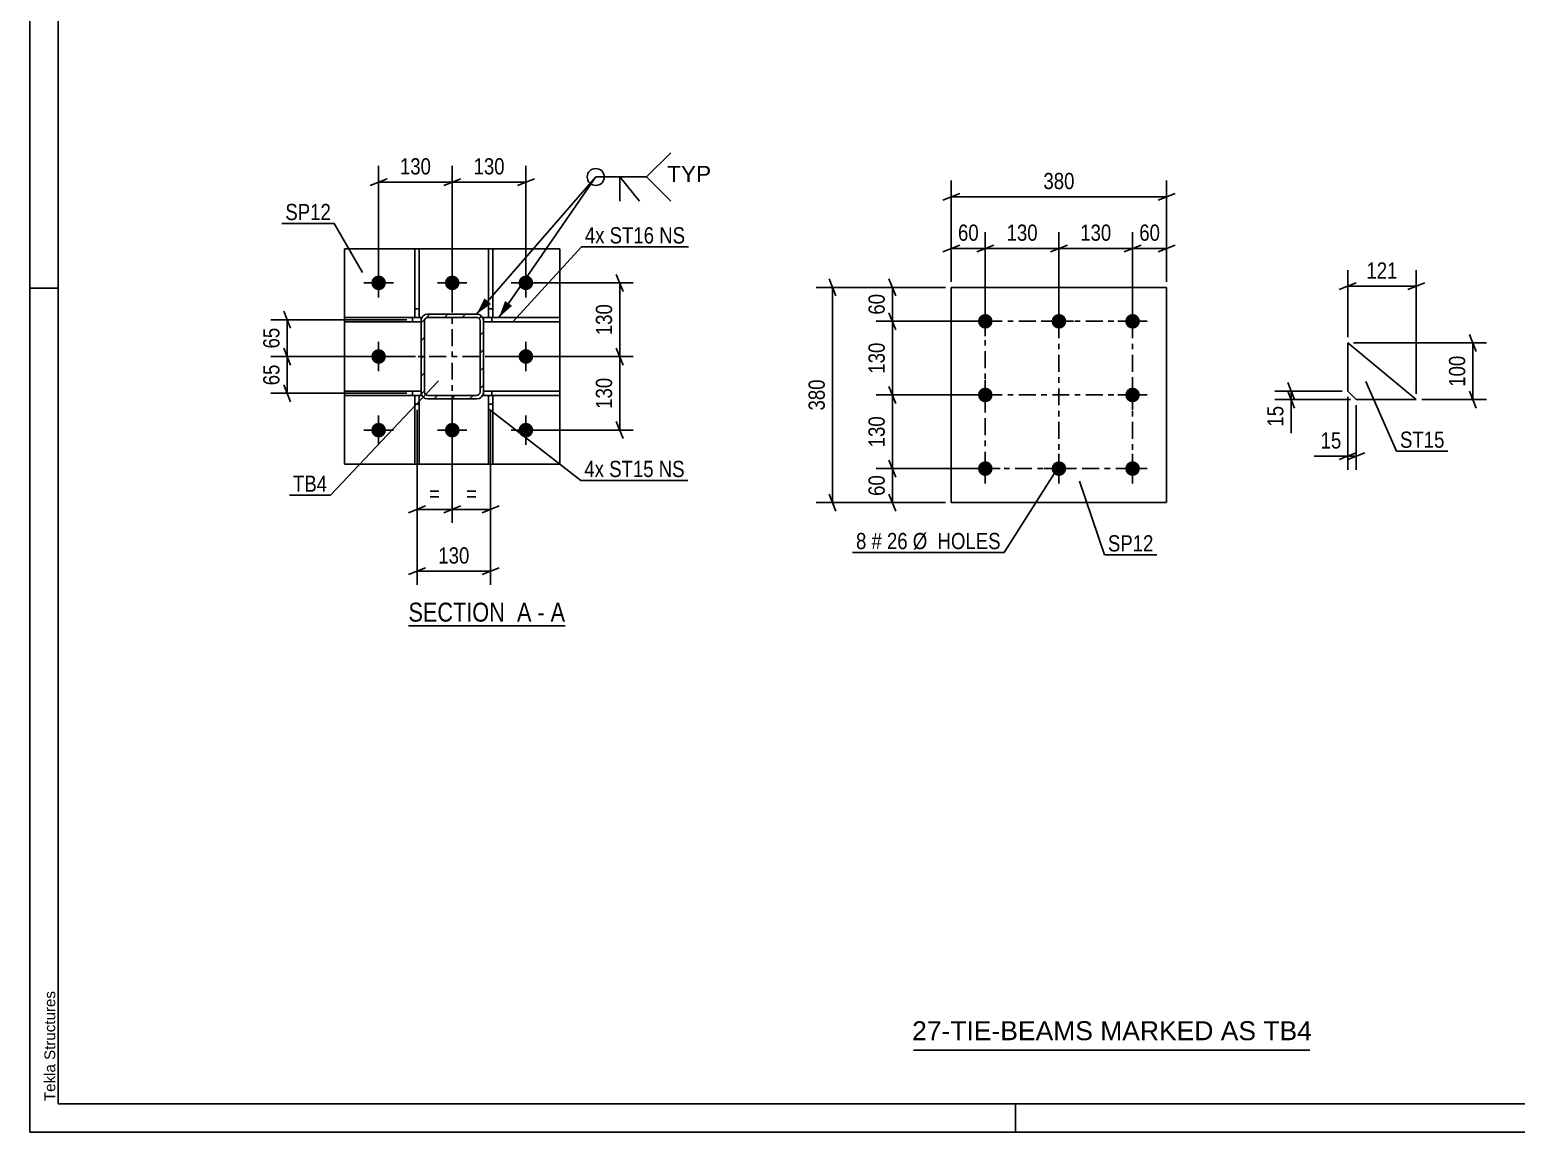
# Model space of a CAD drawing. Header units: millimetres. Extents: x 0 to 594, y 0 to 420.
# Drawn here: x 0 to 262.4, y 0 to 194.6 of the extents above; entities that cross this region are included whole.
import ezdxf

# ---------------------------------------------------------------- set-up
doc = ezdxf.new("R2010")
doc.units = ezdxf.units.MM
doc.linetypes.add('DXK_LINE_DOT2', pattern=[3.9198, 1.9599, -1.9599])
doc.linetypes.add('DXK_LINE_DOT3', pattern=[5.9187, 2.979, -0.9799, 0.9799, -0.9799])
doc.styles.add('Arial', font='ARIAL.TTF', dxfattribs={"height": 0.2})
doc.styles.add('Arial Narrow', font='ARIALN.TTF', dxfattribs={"height": 0.2})

# ---------------------------------------------------------------- blocks, each defined once
blk = doc.blocks.new('Unknown-490074904-1163')
at = {"color": 5, "linetype": 'Continuous'}
for p, q in [((0, 420), (0, 0)), ((5, 415), (5, 5)), ((5, 149), (0, 149)), ((5, 5), (589, 5)), ((174, 0), (174, 5)), ((0, 0), (594, 0))]:
    blk.add_line(p, q, dxfattribs=at)
at = {"color": 174, "linetype": 'Continuous', "style": 'Arial'}
blk.add_text('Tekla Structures', height=1.9102, rotation=90, dxfattribs=at).set_placement((4.5, 5.5))
blk = doc.blocks.new('Unknown-490074904-3459')
at = {"color": 7, "linetype": 'Continuous'}
blk.add_line((156, 14.5), (226, 14.5), dxfattribs=at)
at = {"color": 7, "style": 'Arial'}
blk.add_text('27-TIE-BEAMS MARKED AS TB4', height=3.3428, dxfattribs=at).set_placement((155.77, 16.25))
blk = doc.blocks.new('Unknown-490074904-13 - 1405')
at = {"color": 6, "linetype": 'Continuous'}
blk.add_line((66.86, 89.4), (94.51, 89.4), dxfattribs=at)
at = {"color": 0, "linetype": 'Continuous'}
blk.add_wipeout([(84.97, 90.15), (84.97, 93.65), (66.86, 93.65), (66.86, 90.15)], dxfattribs=at)
at = {"color": 7, "linetype": 'Continuous', "style": 'Arial Narrow'}
blk.add_text('SECTION ', height=3.34, dxfattribs=at).set_placement((66.86, 90.15))
at = {"color": 0, "linetype": 'Continuous'}
blk.add_wipeout([(88.58, 90.15), (88.58, 93.65), (86.02, 93.65), (86.02, 90.15)], dxfattribs=at)
blk.add_wipeout([(90.9, 90.15), (90.9, 93.65), (89.63, 93.65), (89.63, 90.15)], dxfattribs=at)
at = {"color": 7, "linetype": 'Continuous', "style": 'Arial Narrow'}
blk.add_text('A', height=3.34, dxfattribs=at).set_placement((86.02, 90.15))
at = {"color": 0, "linetype": 'Continuous'}
blk.add_wipeout([(94.51, 90.15), (94.51, 93.65), (91.95, 93.65), (91.95, 90.15)], dxfattribs=at)
at = {"color": 7, "linetype": 'Continuous', "style": 'Arial Narrow'}
for s, p in [('A', (91.95, 90.15)), ('-', (89.63, 90.15))]:
    blk.add_text(s, height=3.34, dxfattribs=at).set_placement(p)
blk = doc.blocks.new('Part-490074904-1482 - 1405')
at = {"color": 2, "linetype": 'Continuous'}
for p, q in [((80.09, 130.85), (93.59, 130.85)), ((80.09, 130.05), (80.09, 130.65)), ((80.97, 130.05), (80.09, 130.05)), ((93.59, 130.05), (81.77, 130.05)), ((93.59, 130.05), (93.59, 130.85))]:
    blk.add_line(p, q, dxfattribs=at)
at = {"color": 7, "linetype": 'DXK_LINE_DOT2'}
for p, q in [((80.09, 130.65), (80.09, 130.85)), ((81.77, 130.05), (80.97, 130.05)), ((81.59, 130.05), (81.59, 130.85))]:
    blk.add_line(p, q, dxfattribs=at)
blk = doc.blocks.new('Part-490074904-1492 - 1405')
at = {"color": 2, "linetype": 'Continuous'}
for p, q in [((80.09, 143.25), (80.09, 143.85)), ((80.09, 143.85), (93.59, 143.85)), ((80.09, 143.05), (93.59, 143.05)), ((93.59, 143.05), (93.59, 143.85))]:
    blk.add_line(p, q, dxfattribs=at)
at = {"color": 7, "linetype": 'DXK_LINE_DOT2'}
for p, q in [((80.09, 143.25), (80.09, 143.05)), ((81.59, 143.05), (81.59, 143.85))]:
    blk.add_line(p, q, dxfattribs=at)
blk = doc.blocks.new('Part-490074904-1497 - 1405')
at = {"color": 2, "linetype": 'Continuous'}
for p, q in [((69.09, 143.85), (55.59, 143.85)), ((55.59, 143.85), (55.59, 143.05)), ((55.59, 143.05), (69.09, 143.05)), ((69.09, 143.85), (69.09, 143.25))]:
    blk.add_line(p, q, dxfattribs=at)
at = {"color": 7, "linetype": 'DXK_LINE_DOT2'}
for p, q in [((67.59, 143.05), (67.59, 143.85)), ((69.09, 143.05), (69.09, 143.25))]:
    blk.add_line(p, q, dxfattribs=at)
blk = doc.blocks.new('Part-490074904-1433 - 1405')
at = {"color": 2, "linetype": 'Continuous'}
for p, q in [((93.59, 155.95), (55.59, 155.95)), ((55.59, 155.95), (55.59, 117.95)), ((93.59, 155.95), (93.59, 117.95)), ((93.59, 117.95), (55.59, 117.95))]:
    blk.add_line(p, q, dxfattribs=at)
blk = doc.blocks.new('Part-490074904-1448 - 1405')
at = {"linetype": 'Continuous'}
h = blk.add_hatch(dxfattribs=at)
h.set_pattern_fill('', scale=0.7, style=0, pattern_type=0)
h.set_pattern_definition([(45, (79.7374, 144.1), (-1.57154, 1.57154), [])])
h.paths.add_polyline_path([(80, 143.71), (79.74, 144.1), (79.35, 144.36), (78.89, 144.45), (70.29, 144.45), (69.83, 144.36), (69.44, 144.1), (69.18, 143.71), (69.09, 143.25), (69.09, 130.65), (69.18, 130.19), (69.44, 129.8), (69.83, 129.54), (70.29, 129.45), (78.89, 129.45), (79.35, 129.54), (79.74, 129.8), (80, 130.19), (80.09, 130.65), (80.09, 143.25)])
h.paths.add_polyline_path([(79.49, 130.65), (79.44, 130.42), (79.31, 130.23), (79.12, 130.1), (78.89, 130.05), (70.29, 130.05), (70.06, 130.1), (69.86, 130.23), (69.73, 130.42), (69.69, 130.65), (69.69, 143.25), (69.73, 143.48), (69.86, 143.68), (70.06, 143.81), (70.29, 143.85), (78.89, 143.85), (79.12, 143.81), (79.31, 143.68), (79.44, 143.48), (79.49, 143.25)])
at = {"color": 7, "linetype": 'DXK_LINE_DOT2'}
for p, q in [((69.83, 144.36), (70.29, 144.45)), ((70.29, 144.45), (78.89, 144.45)), ((78.89, 144.45), (79.35, 144.36)), ((69.09, 143.25), (69.18, 143.71)), ((69.09, 130.65), (69.09, 143.25)), ((69.73, 143.48), (69.69, 143.25)), ((69.69, 130.65), (69.69, 143.25)), ((69.86, 143.68), (69.73, 143.48)), ((70.06, 143.81), (69.86, 143.68)), ((70.29, 143.85), (70.06, 143.81)), ((70.29, 143.85), (78.89, 143.85)), ((79.12, 143.81), (78.89, 143.85)), ((79.31, 143.68), (79.12, 143.81)), ((79.44, 143.48), (79.31, 143.68)), ((79.49, 143.25), (79.44, 143.48)), ((79.49, 130.65), (79.49, 143.25)), ((80, 143.71), (80.09, 143.25)), ((80.09, 130.65), (80.09, 143.25)), ((69.18, 130.19), (69.09, 130.65)), ((69.69, 130.65), (69.73, 130.42)), ((69.73, 130.42), (69.86, 130.23)), ((70.29, 129.45), (69.83, 129.54)), ((69.86, 130.23), (70.06, 130.1)), ((70.06, 130.1), (70.29, 130.05)), ((70.29, 130.05), (78.89, 130.05)), ((70.29, 129.45), (78.89, 129.45)), ((78.89, 130.05), (79.12, 130.1)), ((79.35, 129.54), (78.89, 129.45)), ((79.12, 130.1), (79.31, 130.23)), ((79.31, 130.23), (79.44, 130.42)), ((79.44, 130.42), (79.49, 130.65)), ((80.09, 130.65), (80, 130.19))]:
    blk.add_line(p, q, dxfattribs=at)
at = {"color": 2, "linetype": 'Continuous'}
for p, q in [((70.29, 144.45), (69.83, 144.36)), ((70.29, 144.45), (78.89, 144.45)), ((79.35, 144.36), (78.89, 144.45)), ((69.18, 143.71), (69.09, 143.25)), ((69.09, 130.65), (69.09, 143.25)), ((69.69, 143.25), (69.73, 143.48)), ((69.69, 130.65), (69.69, 143.25)), ((69.73, 143.48), (69.86, 143.68)), ((69.86, 143.68), (70.06, 143.81)), ((70.06, 143.81), (70.29, 143.85)), ((70.29, 143.85), (78.89, 143.85)), ((78.89, 143.85), (79.12, 143.81)), ((79.12, 143.81), (79.31, 143.68)), ((79.31, 143.68), (79.44, 143.48)), ((79.44, 143.48), (79.49, 143.25)), ((79.49, 130.65), (79.49, 143.25)), ((80.09, 143.25), (80, 143.71)), ((80.09, 130.65), (80.09, 143.25)), ((69.09, 130.65), (69.18, 130.19)), ((69.73, 130.42), (69.69, 130.65)), ((69.86, 130.23), (69.73, 130.42)), ((69.83, 129.54), (70.29, 129.45)), ((70.06, 130.1), (69.86, 130.23)), ((70.29, 130.05), (70.06, 130.1)), ((70.29, 130.05), (78.89, 130.05)), ((70.29, 129.45), (78.89, 129.45)), ((79.12, 130.1), (78.89, 130.05)), ((78.89, 129.45), (79.35, 129.54)), ((79.31, 130.23), (79.12, 130.1)), ((79.44, 130.42), (79.31, 130.23)), ((79.49, 130.65), (79.44, 130.42)), ((80, 130.19), (80.09, 130.65))]:
    blk.add_line(p, q, dxfattribs=at)
at = {"color": 7, "linetype": 'DXK_LINE_DOT3'}
for p, q in [((74.59, 126.95), (74.59, 146.95)), ((64.59, 136.95), (84.59, 136.95))]:
    blk.add_line(p, q, dxfattribs=at)
at = {"color": 7, "linetype": 'DXK_LINE_DOT2'}
for centre, start, end in [((70.29, 143.25), 112.5, 157.5), ((78.89, 143.25), 22.5, 67.5), ((70.29, 130.65), 202.5, 247.5), ((78.89, 130.65), 292.5, 337.5)]:
    blk.add_arc(centre, 1.2, start, end, dxfattribs=at)
at = {"color": 2, "linetype": 'Continuous'}
for centre, start, end in [((70.29, 143.25), 112.5, 157.5), ((78.89, 143.25), 22.5, 67.5), ((70.29, 130.65), 202.5, 247.5), ((78.89, 130.65), 292.5, 337.5)]:
    blk.add_arc(centre, 1.2, start, end, dxfattribs=at)
blk = doc.blocks.new('Part-490074904-1467 - 1405')
at = {"color": 2, "linetype": 'Continuous'}
for p, q in [((80.97, 143.86), (80.97, 155.95)), ((80.97, 155.95), (81.77, 155.95)), ((81.77, 155.95), (81.77, 143.86)), ((81.77, 143.86), (80.97, 143.86))]:
    blk.add_line(p, q, dxfattribs=at)
at = {"color": 7, "linetype": 'DXK_LINE_DOT2'}
blk.add_line((80.97, 145.36), (81.77, 145.36), dxfattribs=at)
blk = doc.blocks.new('Part-490074904-1487 - 1405')
at = {"color": 2, "linetype": 'Continuous'}
for p, q in [((69.09, 130.85), (55.59, 130.85)), ((55.59, 130.85), (55.59, 130.05)), ((55.59, 130.05), (67.97, 130.05)), ((68.77, 130.05), (69.09, 130.05)), ((69.09, 130.05), (69.09, 130.65))]:
    blk.add_line(p, q, dxfattribs=at)
at = {"color": 7, "linetype": 'DXK_LINE_DOT2'}
for p, q in [((67.59, 130.05), (67.59, 130.85)), ((67.97, 130.05), (68.77, 130.05)), ((69.09, 130.65), (69.09, 130.85))]:
    blk.add_line(p, q, dxfattribs=at)
blk = doc.blocks.new('Part-490074904-1503 - 1405')
at = {"color": 2, "linetype": 'Continuous'}
for p, q in [((67.97, 143.86), (67.97, 155.95)), ((67.97, 155.95), (68.77, 155.95)), ((68.77, 155.95), (68.77, 143.86)), ((67.97, 143.86), (68.77, 143.86))]:
    blk.add_line(p, q, dxfattribs=at)
at = {"color": 7, "linetype": 'DXK_LINE_DOT2'}
blk.add_line((67.97, 145.36), (68.77, 145.36), dxfattribs=at)
blk = doc.blocks.new('Bolt-490074904-1504 - 1405')
at = {"linetype": 'Continuous'}
for points in [[(60.29, 149.95, -1), (62.89, 149.95, -1)], [(73.29, 149.95, -1), (75.89, 149.95, -1)], [(86.29, 149.95, -1), (88.89, 149.95, -1)], [(60.29, 136.95, -1), (62.89, 136.95, -1)], [(86.29, 136.95, -1), (88.89, 136.95, -1)], [(60.29, 123.95, -1), (62.89, 123.95, -1)], [(73.29, 123.95, -1), (75.89, 123.95, -1)], [(86.29, 123.95, -1), (88.89, 123.95, -1)]]:
    blk.add_hatch(color=1, dxfattribs=at).paths.add_polyline_path(points)
at = {"color": 1, "linetype": 'Continuous'}
for p, q in [((61.59, 147.35), (61.59, 152.55)), ((74.59, 147.35), (74.59, 152.55)), ((87.59, 147.35), (87.59, 152.55)), ((58.99, 149.95), (64.19, 149.95)), ((71.99, 149.95), (77.19, 149.95)), ((84.99, 149.95), (90.19, 149.95)), ((61.59, 134.35), (61.59, 139.55)), ((87.59, 134.35), (87.59, 139.55)), ((58.99, 136.95), (64.19, 136.95)), ((84.99, 136.95), (90.19, 136.95)), ((61.59, 121.35), (61.59, 126.55)), ((74.59, 121.35), (74.59, 126.55)), ((87.59, 121.35), (87.59, 126.55)), ((58.99, 123.95), (64.19, 123.95)), ((71.99, 123.95), (77.19, 123.95)), ((84.99, 123.95), (90.19, 123.95))]:
    blk.add_line(p, q, dxfattribs=at)
blk = doc.blocks.new('Part-490074904-1511 - 1405')
at = {"color": 2, "linetype": 'Continuous'}
for p, q in [((67.97, 117.95), (67.97, 130.06)), ((67.97, 130.06), (68.77, 130.06)), ((68.77, 130.06), (68.77, 117.95)), ((68.77, 117.95), (67.97, 117.95))]:
    blk.add_line(p, q, dxfattribs=at)
at = {"color": 7, "linetype": 'DXK_LINE_DOT2'}
blk.add_line((67.97, 128.56), (68.77, 128.56), dxfattribs=at)
blk = doc.blocks.new('Part-490074904-1519 - 1405')
at = {"color": 2, "linetype": 'Continuous'}
for p, q in [((80.97, 117.95), (80.97, 130.06)), ((80.97, 130.06), (81.77, 130.06)), ((81.77, 130.06), (81.77, 117.95)), ((81.77, 117.95), (80.97, 117.95))]:
    blk.add_line(p, q, dxfattribs=at)
at = {"color": 7, "linetype": 'DXK_LINE_DOT2'}
blk.add_line((80.97, 128.56), (81.77, 128.56), dxfattribs=at)
blk = doc.blocks.new('Part-490074904-2124 - 2122')
at = {"color": 2, "linetype": 'Continuous'}
for p, q in [((200.69, 149.16), (162.69, 149.16)), ((162.69, 111.16), (162.69, 149.16)), ((200.69, 111.16), (200.69, 149.16)), ((200.69, 111.16), (162.69, 111.16))]:
    blk.add_line(p, q, dxfattribs=at)
blk = doc.blocks.new('Bolt-490074904-2125 - 2122')
at = {"linetype": 'Continuous'}
for points in [[(168.69, 144.46, -1), (168.69, 141.86, -1)], [(181.69, 144.46, -1), (181.69, 141.86, -1)], [(194.69, 144.46, -1), (194.69, 141.86, -1)], [(168.69, 131.46, -1), (168.69, 128.86, -1)], [(194.69, 131.46, -1), (194.69, 128.86, -1)], [(168.69, 118.46, -1), (168.69, 115.86, -1)], [(181.69, 118.46, -1), (181.69, 115.86, -1)], [(194.69, 118.46, -1), (194.69, 115.86, -1)]]:
    blk.add_hatch(color=1, dxfattribs=at).paths.add_polyline_path(points)
at = {"color": 1, "linetype": 'Continuous'}
for p, q in [((168.69, 145.76), (168.69, 140.56)), ((181.69, 145.76), (181.69, 140.56)), ((194.69, 145.76), (194.69, 140.56)), ((166.09, 143.16), (171.29, 143.16)), ((179.09, 143.16), (184.29, 143.16)), ((192.09, 143.16), (197.29, 143.16)), ((168.69, 132.76), (168.69, 127.56)), ((194.69, 132.76), (194.69, 127.56)), ((166.09, 130.16), (171.29, 130.16)), ((192.09, 130.16), (197.29, 130.16)), ((168.69, 119.76), (168.69, 114.56)), ((181.69, 119.76), (181.69, 114.56)), ((194.69, 119.76), (194.69, 114.56)), ((166.09, 117.16), (171.29, 117.16)), ((179.09, 117.16), (184.29, 117.16)), ((192.09, 117.16), (197.29, 117.16))]:
    blk.add_line(p, q, dxfattribs=at)
blk = doc.blocks.new('Part-490074904-1682 - 1676')
at = {"color": 2, "linetype": 'Continuous'}
for p, q in [((232.67, 139.35), (232.67, 130.85)), ((232.67, 139.35), (244.76, 129.35)), ((232.67, 130.85), (234.17, 129.35)), ((244.76, 129.35), (234.17, 129.35))]:
    blk.add_line(p, q, dxfattribs=at)
blk = doc.blocks.new('Rectangle-490074904-2213 - 2122')
at = {"color": 1, "linetype": 'DXK_LINE_DOT3'}
blk.add_lwpolyline([(168.69, 143.16), (194.69, 143.16), (194.69, 117.16), (168.69, 117.16), (168.69, 143.16)], close=True, dxfattribs=at)
blk = doc.blocks.new('Line-490074904-2206 - 2122')
at = {"color": 1, "linetype": 'DXK_LINE_DOT3'}
blk.add_line((168.69, 130.16), (194.69, 130.16), dxfattribs=at)
blk = doc.blocks.new('Line-490074904-2198 - 2122')
at = {"color": 1, "linetype": 'DXK_LINE_DOT3'}
blk.add_line((181.69, 143.16), (181.69, 117.16), dxfattribs=at)
blk = doc.blocks.new('StraightDimension-490074904-1562 - 1405')
at = {"color": 7, "linetype": 'Continuous'}
for p, q in [((81.09, 136.95), (106.55, 136.95)), ((104.75, 135.45), (103.55, 138.45)), ((104.15, 123.95), (104.15, 136.95)), ((88.59, 123.95), (106.55, 123.95)), ((103.55, 125.45), (104.75, 122.45))]:
    blk.add_line(p, q, dxfattribs=at)
at = {"color": 0}
blk.add_wipeout([(103.4, 133.79), (99.2, 133.79), (99.2, 127.11), (103.4, 127.11)], dxfattribs=at)
at = {"color": 3, "style": 'Arial Narrow'}
blk.add_text('130', height=2.863, rotation=90.0002, dxfattribs=at).set_placement((102.8, 127.71))
blk = doc.blocks.new('StraightDimension-490074904-1522 - 1405')
at = {"color": 7, "linetype": 'Continuous'}
for p, q in [((74.59, 145.45), (74.59, 170.59)), ((87.59, 150.95), (87.59, 170.59)), ((76.09, 168.34), (73.09, 167.14)), ((86.09, 167.14), (89.09, 168.34)), ((74.59, 167.74), (87.59, 167.74))]:
    blk.add_line(p, q, dxfattribs=at)
at = {"color": 0}
blk.add_wipeout([(84.43, 168.49), (84.43, 172.69), (77.75, 172.69), (77.75, 168.49)], dxfattribs=at)
at = {"color": 3, "style": 'Arial Narrow'}
blk.add_text('130', height=2.863, dxfattribs=at).set_placement((78.35, 169.09))
blk = doc.blocks.new('StraightDimension-490074904-1537 - 1405')
at = {"color": 7, "linetype": 'Continuous'}
for p, q in [((61.59, 150.95), (61.59, 170.59)), ((74.59, 145.45), (74.59, 170.59)), ((63.09, 168.34), (60.09, 167.14)), ((73.09, 167.14), (76.09, 168.34)), ((61.59, 167.74), (74.59, 167.74))]:
    blk.add_line(p, q, dxfattribs=at)
at = {"color": 0}
blk.add_wipeout([(71.43, 168.49), (71.43, 172.69), (64.75, 172.69), (64.75, 168.49)], dxfattribs=at)
at = {"color": 3, "style": 'Arial Narrow'}
blk.add_text('130', height=2.863, dxfattribs=at).set_placement((65.35, 169.09))
blk = doc.blocks.new('StraightDimension-490074904-1547 - 1405')
at = {"color": 7, "linetype": 'Continuous'}
for p, q in [((88.59, 149.95), (106.55, 149.95)), ((104.75, 148.45), (103.55, 151.45)), ((104.15, 136.95), (104.15, 149.95)), ((81.09, 136.95), (106.55, 136.95)), ((103.55, 138.45), (104.75, 135.45))]:
    blk.add_line(p, q, dxfattribs=at)
at = {"color": 0}
blk.add_wipeout([(103.4, 146.79), (99.2, 146.79), (99.2, 140.11), (103.4, 140.11)], dxfattribs=at)
at = {"color": 3, "style": 'Arial Narrow'}
blk.add_text('130', height=2.863, rotation=90.0002, dxfattribs=at).set_placement((102.8, 140.71))
blk = doc.blocks.new('StraightDimension-490074904-1588 - 1405')
at = {"color": 7, "linetype": 'Continuous'}
for p, q in [((74.59, 128.45), (74.59, 107.56)), ((81.37, 116.95), (81.37, 107.56)), ((73.09, 109.36), (76.09, 110.56)), ((82.87, 110.56), (79.87, 109.36)), ((74.59, 109.96), (81.37, 109.96))]:
    blk.add_line(p, q, dxfattribs=at)
at = {"color": 0}
blk.add_wipeout([(79.54, 110.71), (79.54, 114.91), (76.42, 114.91), (76.42, 110.71)], dxfattribs=at)
at = {"color": 3, "style": 'Arial Narrow'}
blk.add_text('=', height=2.86, dxfattribs=at).set_placement((77.02, 111.31))
blk = doc.blocks.new('StraightDimension-490074904-1595 - 1405')
at = {"color": 7, "linetype": 'Continuous'}
for p, q in [((74.59, 128.45), (74.59, 107.56)), ((68.37, 116.95), (68.37, 107.56)), ((66.87, 109.36), (69.87, 110.56)), ((76.09, 110.56), (73.09, 109.36)), ((68.37, 109.96), (74.59, 109.96))]:
    blk.add_line(p, q, dxfattribs=at)
at = {"color": 0}
blk.add_wipeout([(73.04, 110.71), (73.04, 114.91), (69.92, 114.91), (69.92, 110.71)], dxfattribs=at)
at = {"color": 3, "style": 'Arial Narrow'}
blk.add_text('=', height=2.86, dxfattribs=at).set_placement((70.52, 111.31))
blk = doc.blocks.new('StraightDimension-490074904-3366 - 1405')
at = {"color": 7, "linetype": 'Continuous'}
for p, q in [((68.37, 127.56), (68.37, 96.65)), ((81.37, 127.56), (81.37, 96.65)), ((69.87, 99.65), (66.87, 98.45)), ((68.37, 99.05), (81.37, 99.05)), ((79.87, 98.45), (82.87, 99.65))]:
    blk.add_line(p, q, dxfattribs=at)
at = {"color": 0}
blk.add_wipeout([(78.22, 99.8), (78.22, 104), (71.53, 104), (71.53, 99.8)], dxfattribs=at)
at = {"color": 3, "style": 'Arial Narrow'}
blk.add_text('130', height=2.863, dxfattribs=at).set_placement((72.13, 100.4))
blk = doc.blocks.new('StraightDimension-490074904-3396 - 1405')
at = {"color": 7, "linetype": 'Continuous'}
for p, q in [((44.83, 144.95), (46.03, 141.95)), ((66.59, 143.45), (42.58, 143.45)), ((45.43, 136.95), (45.43, 143.45)), ((68.09, 136.95), (42.58, 136.95)), ((46.03, 135.45), (44.83, 138.45))]:
    blk.add_line(p, q, dxfattribs=at)
at = {"color": 0}
blk.add_wipeout([(44.68, 142.63), (40.48, 142.63), (40.48, 137.77), (44.68, 137.77)], dxfattribs=at)
at = {"color": 3, "style": 'Arial Narrow'}
blk.add_text('65', height=2.863, rotation=90.0002, dxfattribs=at).set_placement((44.08, 138.37))
blk = doc.blocks.new('StraightDimension-490074904-3397 - 1405')
at = {"color": 7, "linetype": 'Continuous'}
for p, q in [((68.09, 136.95), (42.58, 136.95)), ((44.83, 138.45), (46.03, 135.45)), ((45.43, 130.45), (45.43, 136.95)), ((46.03, 128.95), (44.83, 131.95)), ((66.59, 130.45), (42.58, 130.45))]:
    blk.add_line(p, q, dxfattribs=at)
at = {"color": 0}
blk.add_wipeout([(44.68, 136.13), (40.48, 136.13), (40.48, 131.27), (44.68, 131.27)], dxfattribs=at)
at = {"color": 3, "style": 'Arial Narrow'}
blk.add_text('65', height=2.863, rotation=90.0002, dxfattribs=at).set_placement((44.08, 131.87))
blk = doc.blocks.new('StraightDimension-490074904-2188 - 2122')
at = {"color": 7, "linetype": 'Continuous'}
for p, q in [((142.3, 147.66), (141.1, 150.66)), ((161.69, 149.16), (138.85, 149.16)), ((141.7, 111.16), (141.7, 149.16)), ((161.69, 111.16), (138.85, 111.16)), ((141.1, 112.66), (142.3, 109.66))]:
    blk.add_line(p, q, dxfattribs=at)
at = {"color": 0}
blk.add_wipeout([(140.95, 133.51), (136.75, 133.51), (136.75, 126.82), (140.95, 126.82)], dxfattribs=at)
at = {"color": 3, "style": 'Arial Narrow'}
blk.add_text('380', height=2.863, rotation=90.0002, dxfattribs=at).set_placement((140.35, 127.42))
blk = doc.blocks.new('StraightDimension-490074904-2129 - 2122')
at = {"color": 7, "linetype": 'Continuous'}
for p, q in [((151.68, 150.66), (152.88, 147.66)), ((161.69, 149.16), (149.43, 149.16)), ((152.28, 143.16), (152.28, 149.16)), ((152.88, 141.66), (151.68, 144.66)), ((167.69, 143.16), (149.43, 143.16))]:
    blk.add_line(p, q, dxfattribs=at)
at = {"color": 0}
blk.add_wipeout([(151.53, 148.59), (147.33, 148.59), (147.33, 143.74), (151.53, 143.74)], dxfattribs=at)
at = {"color": 3, "style": 'Arial Narrow'}
blk.add_text('60', height=2.863, rotation=90.0002, dxfattribs=at).set_placement((150.93, 144.34))
blk = doc.blocks.new('StraightDimension-490074904-2141 - 2122')
at = {"color": 7, "linetype": 'Continuous'}
for p, q in [((151.68, 118.66), (152.88, 115.66)), ((167.69, 117.16), (149.43, 117.16)), ((152.28, 111.16), (152.28, 117.16)), ((161.69, 111.16), (149.43, 111.16)), ((152.88, 109.66), (151.68, 112.66))]:
    blk.add_line(p, q, dxfattribs=at)
at = {"color": 0}
blk.add_wipeout([(151.53, 116.59), (147.33, 116.59), (147.33, 111.74), (151.53, 111.74)], dxfattribs=at)
at = {"color": 3, "style": 'Arial Narrow'}
blk.add_text('60', height=2.863, rotation=90.0002, dxfattribs=at).set_placement((150.93, 112.34))
blk = doc.blocks.new('StraightDimension-490074904-2152 - 2122')
at = {"color": 7, "linetype": 'Continuous'}
for p, q in [((162.69, 150.16), (162.69, 168)), ((200.69, 150.16), (200.69, 168)), ((164.19, 165.75), (161.19, 164.55)), ((199.19, 164.55), (202.19, 165.75)), ((162.69, 165.15), (200.69, 165.15))]:
    blk.add_line(p, q, dxfattribs=at)
at = {"color": 0}
blk.add_wipeout([(185.04, 165.9), (185.04, 170.1), (178.35, 170.1), (178.35, 165.9)], dxfattribs=at)
at = {"color": 3, "style": 'Arial Narrow'}
blk.add_text('380', height=2.863, dxfattribs=at).set_placement((178.95, 166.5))
blk = doc.blocks.new('StraightDimension-490074904-2165 - 2122')
at = {"color": 7, "linetype": 'Continuous'}
for p, q in [((162.69, 150.16), (162.69, 158.88)), ((168.69, 144.16), (168.69, 158.88)), ((161.19, 155.43), (164.19, 156.63)), ((162.69, 156.03), (168.69, 156.03)), ((170.19, 156.63), (167.19, 155.43))]:
    blk.add_line(p, q, dxfattribs=at)
at = {"color": 0}
blk.add_wipeout([(168.12, 156.78), (168.12, 160.98), (163.27, 160.98), (163.27, 156.78)], dxfattribs=at)
at = {"color": 3, "style": 'Arial Narrow'}
blk.add_text('60', height=2.863, dxfattribs=at).set_placement((163.87, 157.38))
blk = doc.blocks.new('StraightDimension-490074904-2177 - 2122')
at = {"color": 7, "linetype": 'Continuous'}
for p, q in [((194.69, 144.16), (194.69, 158.88)), ((200.69, 150.16), (200.69, 158.88)), ((193.19, 155.43), (196.19, 156.63)), ((194.69, 156.03), (200.69, 156.03)), ((202.19, 156.63), (199.19, 155.43))]:
    blk.add_line(p, q, dxfattribs=at)
at = {"color": 0}
blk.add_wipeout([(200.12, 156.78), (200.12, 160.98), (195.27, 160.98), (195.27, 156.78)], dxfattribs=at)
at = {"color": 3, "style": 'Arial Narrow'}
blk.add_text('60', height=2.863, dxfattribs=at).set_placement((195.87, 157.38))
blk = doc.blocks.new('StraightDimension-490074904-2498 - 2122')
at = {"color": 7, "linetype": 'Continuous'}
for p, q in [((152.88, 128.66), (151.68, 131.66)), ((167.69, 130.16), (149.43, 130.16)), ((152.28, 117.16), (152.28, 130.16)), ((151.68, 118.66), (152.88, 115.66)), ((167.69, 117.16), (149.43, 117.16))]:
    blk.add_line(p, q, dxfattribs=at)
at = {"color": 0}
blk.add_wipeout([(151.53, 127.01), (147.33, 127.01), (147.33, 120.32), (151.53, 120.32)], dxfattribs=at)
at = {"color": 3, "style": 'Arial Narrow'}
blk.add_text('130', height=2.863, rotation=90.0002, dxfattribs=at).set_placement((150.93, 120.92))
blk = doc.blocks.new('StraightDimension-490074904-2500 - 2122')
at = {"color": 7, "linetype": 'Continuous'}
for p, q in [((152.88, 141.66), (151.68, 144.66)), ((167.69, 143.16), (149.43, 143.16)), ((152.28, 130.16), (152.28, 143.16)), ((151.68, 131.66), (152.88, 128.66)), ((167.69, 130.16), (149.43, 130.16))]:
    blk.add_line(p, q, dxfattribs=at)
at = {"color": 0}
blk.add_wipeout([(151.53, 140.01), (147.33, 140.01), (147.33, 133.32), (151.53, 133.32)], dxfattribs=at)
at = {"color": 3, "style": 'Arial Narrow'}
blk.add_text('130', height=2.863, rotation=90.0002, dxfattribs=at).set_placement((150.93, 133.92))
blk = doc.blocks.new('StraightDimension-490074904-2520 - 2122')
at = {"color": 7, "linetype": 'Continuous'}
for p, q in [((168.69, 144.16), (168.69, 158.88)), ((181.69, 144.16), (181.69, 158.88)), ((170.19, 156.63), (167.19, 155.43)), ((168.69, 156.03), (181.69, 156.03)), ((180.19, 155.43), (183.19, 156.63))]:
    blk.add_line(p, q, dxfattribs=at)
at = {"color": 0}
blk.add_wipeout([(178.54, 156.78), (178.54, 160.98), (171.85, 160.98), (171.85, 156.78)], dxfattribs=at)
at = {"color": 3, "style": 'Arial Narrow'}
blk.add_text('130', height=2.863, dxfattribs=at).set_placement((172.45, 157.38))
blk = doc.blocks.new('StraightDimension-490074904-2522 - 2122')
at = {"color": 7, "linetype": 'Continuous'}
for p, q in [((181.69, 144.16), (181.69, 158.88)), ((194.69, 144.16), (194.69, 158.88)), ((183.19, 156.63), (180.19, 155.43)), ((181.69, 156.03), (194.69, 156.03)), ((193.19, 155.43), (196.19, 156.63))]:
    blk.add_line(p, q, dxfattribs=at)
at = {"color": 0}
blk.add_wipeout([(191.54, 156.78), (191.54, 160.98), (184.85, 160.98), (184.85, 156.78)], dxfattribs=at)
at = {"color": 3, "style": 'Arial Narrow'}
blk.add_text('130', height=2.863, dxfattribs=at).set_placement((185.45, 157.38))
blk = doc.blocks.new('StraightDimension-490074904-1710 - 1676')
at = {"color": 7, "linetype": 'Continuous'}
for p, q in [((222.07, 132.35), (223.27, 129.35)), ((231.67, 130.85), (219.82, 130.85)), ((233.17, 129.35), (219.82, 129.35)), ((223.27, 127.85), (222.07, 130.85)), ((222.67, 129.35), (222.67, 130.85))]:
    blk.add_line(p, q, dxfattribs=at)
at = {"color": 0}
blk.add_wipeout([(221.92, 128.82), (217.72, 128.82), (217.72, 123.97), (221.92, 123.97)], dxfattribs=at)
at = {"color": 7, "linetype": 'Continuous'}
blk.add_line((222.67, 129.35), (222.67, 123.44), dxfattribs=at)
blk.add_line((222.67, 129.35), (222.67, 123.44), dxfattribs=at)
at = {"color": 3, "style": 'Arial Narrow'}
blk.add_text('15', height=2.863, rotation=90.0002, dxfattribs=at).set_placement((221.32, 124.57))
blk = doc.blocks.new('StraightDimension-490074904-1686 - 1676')
at = {"color": 7, "linetype": 'Continuous'}
for p, q in [((233.67, 139.35), (257.16, 139.35)), ((254.16, 140.85), (255.36, 137.85)), ((254.76, 129.35), (254.76, 139.35)), ((245.76, 129.35), (257.16, 129.35)), ((255.36, 127.85), (254.16, 130.85))]:
    blk.add_line(p, q, dxfattribs=at)
at = {"color": 0}
blk.add_wipeout([(254.01, 137.69), (249.81, 137.69), (249.81, 131.01), (254.01, 131.01)], dxfattribs=at)
at = {"color": 3, "style": 'Arial Narrow'}
blk.add_text('100', height=2.863, rotation=90.0002, dxfattribs=at).set_placement((253.41, 131.61))
blk = doc.blocks.new('StraightDimension-490074904-1721 - 1676')
at = {"color": 7, "linetype": 'Continuous'}
for p, q in [((231.17, 148.75), (234.17, 149.95)), ((232.67, 140.35), (232.67, 152.2)), ((246.26, 149.95), (243.26, 148.75)), ((244.76, 130.35), (244.76, 152.2)), ((232.67, 149.35), (244.76, 149.35))]:
    blk.add_line(p, q, dxfattribs=at)
at = {"color": 0}
blk.add_wipeout([(242.06, 150.1), (242.06, 154.3), (235.37, 154.3), (235.37, 150.1)], dxfattribs=at)
at = {"color": 3, "style": 'Arial Narrow'}
blk.add_text('121', height=2.863, dxfattribs=at).set_placement((235.97, 150.7))
blk = doc.blocks.new('StraightDimension-490074904-1697 - 1676')
at = {"color": 7, "linetype": 'Continuous'}
for p, q in [((232.67, 129.85), (232.67, 116.95)), ((234.17, 128.35), (234.17, 116.95)), ((231.17, 118.75), (234.17, 119.95)), ((235.67, 119.95), (232.67, 118.75)), ((232.67, 119.35), (234.17, 119.35))]:
    blk.add_line(p, q, dxfattribs=at)
at = {"color": 0}
blk.add_wipeout([(232.15, 120.1), (232.15, 124.3), (227.29, 124.3), (227.29, 120.1)], dxfattribs=at)
at = {"color": 7, "linetype": 'Continuous'}
blk.add_line((232.67, 119.35), (226.77, 119.35), dxfattribs=at)
blk.add_line((232.67, 119.35), (226.77, 119.35), dxfattribs=at)
at = {"color": 3, "style": 'Arial Narrow'}
blk.add_text('15', height=2.863, dxfattribs=at).set_placement((227.89, 120.7))
blk = doc.blocks.new('Mark-490074904-1428 - 1405')
at = {"color": 0}
blk.add_wipeout([(53.17, 161.03), (53.17, 164.03), (45.13, 164.03), (45.13, 161.03)], dxfattribs=at)
blk.add_wipeout([(53.17, 161.03), (53.17, 164.03), (45.13, 164.03), (45.13, 161.03)], dxfattribs=at)
at = {"color": 30, "linetype": 'Continuous'}
for p in [(44.53, 160.43), (58.77, 151.77)]:
    blk.add_line(p, (53.77, 160.43), dxfattribs=at)
at = {"color": 3, "style": 'Arial Narrow'}
blk.add_text('SP12', height=2.863, dxfattribs=at).set_placement((45.13, 161.03))
blk = doc.blocks.new('Mark-490074904-1444 - 1405')
at = {"color": 0}
blk.add_wipeout([(52.5, 113.06), (52.5, 116.06), (46.47, 116.06), (46.47, 113.06)], dxfattribs=at)
blk.add_wipeout([(52.5, 113.06), (52.5, 116.06), (46.47, 116.06), (46.47, 113.06)], dxfattribs=at)
at = {"color": 30, "linetype": 'Continuous'}
for p in [(72.18, 132.64), (45.87, 112.46)]:
    blk.add_line(p, (53.1, 112.46), dxfattribs=at)
at = {"color": 3, "style": 'Arial Narrow'}
blk.add_text('TB4', height=2.863, dxfattribs=at).set_placement((46.47, 113.06))
blk = doc.blocks.new('MarkSet-490074904-1624 - 1405')
at = {"color": 0}
blk.add_wipeout([(101.39, 115.67), (101.39, 118.67), (97.91, 118.67), (97.91, 115.67)], dxfattribs=at)
blk.add_wipeout([(101.39, 115.67), (101.39, 118.67), (97.91, 118.67), (97.91, 115.67)], dxfattribs=at)
at = {"color": 30, "linetype": 'Continuous'}
blk.add_line((81.16, 127.61), (97.31, 115.07), dxfattribs=at)
at = {"color": 0}
blk.add_wipeout([(110.14, 115.67), (110.14, 118.67), (102.29, 118.67), (102.29, 115.67)], dxfattribs=at)
blk.add_wipeout([(110.14, 115.67), (110.14, 118.67), (102.29, 118.67), (102.29, 115.67)], dxfattribs=at)
at = {"color": 3, "style": 'Arial Narrow'}
blk.add_text('4x', height=2.863, dxfattribs=at).set_placement((97.91, 115.67))
at = {"color": 0}
blk.add_wipeout([(115.6, 115.67), (115.6, 118.67), (111.04, 118.67), (111.04, 115.67)], dxfattribs=at)
blk.add_wipeout([(115.6, 115.67), (115.6, 118.67), (111.04, 118.67), (111.04, 115.67)], dxfattribs=at)
at = {"color": 30, "linetype": 'Continuous'}
blk.add_line((97.31, 115.07), (116.2, 115.07), dxfattribs=at)
at = {"color": 3, "style": 'Arial Narrow'}
for s, p in [('ST15', (102.29, 115.67)), ('NS', (111.04, 115.67))]:
    blk.add_text(s, height=2.863, dxfattribs=at).set_placement(p)
blk = doc.blocks.new('WeldMark-490074904-3284 - 1405')
at = {"linetype": 'Continuous'}
for points in [[(81.42, 146.22), (78.89, 144.45), (80.29, 147.21)], [(85.15, 145.9), (82.83, 143.85), (83.91, 146.75)]]:
    blk.add_hatch(color=30, dxfattribs=at).paths.add_polyline_path(points)
at = {"color": 30, "linetype": 'Continuous'}
for p, q in [((78.89, 144.45), (99.91, 168.64)), ((82.83, 143.85), (99.91, 168.64)), ((99.91, 168.64), (108.91, 168.64))]:
    blk.add_line(p, q, dxfattribs=at)
at = {"color": 3, "linetype": 'Continuous'}
for q in [(107.62, 164.36), (104.19, 164.36)]:
    blk.add_line((104.19, 168.64), q, dxfattribs=at)
for start, end in [(90, 270), (270, 90)]:
    blk.add_arc((99.91, 168.64), 1.5, start, end, dxfattribs=at)
at = {"color": 0, "linetype": 'Continuous'}
blk.add_wipeout([(120.28, 167.74), (120.28, 170.74), (112.51, 170.74), (112.51, 167.74)], dxfattribs=at)
blk.add_wipeout([(120.28, 167.74), (120.28, 170.74), (112.51, 170.74), (112.51, 167.74)], dxfattribs=at)
at = {"color": 3, "linetype": 'Continuous'}
for q in [(113.19, 172.93), (113.19, 164.36)]:
    blk.add_line((108.91, 168.64), q, dxfattribs=at)
at = {"color": 3, "linetype": 'Continuous', "style": 'Arial'}
blk.add_text('TYP', height=2.865, dxfattribs=at).set_placement((112.51, 167.74))
blk = doc.blocks.new('MarkSet-490074904-1654 - 1405')
at = {"color": 0}
blk.add_wipeout([(101.47, 156.91), (101.47, 159.91), (98, 159.91), (98, 156.91)], dxfattribs=at)
blk.add_wipeout([(101.47, 156.91), (101.47, 159.91), (98, 159.91), (98, 156.91)], dxfattribs=at)
at = {"color": 30, "linetype": 'Continuous'}
blk.add_line((85.29, 143.05), (97.4, 156.31), dxfattribs=at)
at = {"color": 0}
blk.add_wipeout([(110.23, 156.91), (110.23, 159.91), (102.37, 159.91), (102.37, 156.91)], dxfattribs=at)
blk.add_wipeout([(110.23, 156.91), (110.23, 159.91), (102.37, 159.91), (102.37, 156.91)], dxfattribs=at)
at = {"color": 3, "style": 'Arial Narrow'}
blk.add_text('4x', height=2.863, dxfattribs=at).set_placement((98, 156.91))
at = {"color": 0}
blk.add_wipeout([(115.69, 156.91), (115.69, 159.91), (111.13, 159.91), (111.13, 156.91)], dxfattribs=at)
blk.add_wipeout([(115.69, 156.91), (115.69, 159.91), (111.13, 159.91), (111.13, 156.91)], dxfattribs=at)
at = {"color": 30, "linetype": 'Continuous'}
blk.add_line((97.4, 156.31), (116.29, 156.31), dxfattribs=at)
at = {"color": 3, "style": 'Arial Narrow'}
for s, p in [('ST16', (102.37, 156.91)), ('NS', (111.13, 156.91))]:
    blk.add_text(s, height=2.863, dxfattribs=at).set_placement(p)
blk = doc.blocks.new('Mark-490074904-2638 - 2122')
at = {"color": 0}
blk.add_wipeout([(147.7, 102.94), (147.7, 105.94), (145.87, 105.94), (145.87, 102.94)], dxfattribs=at)
blk.add_wipeout([(147.7, 102.94), (147.7, 105.94), (145.87, 105.94), (145.87, 102.94)], dxfattribs=at)
blk.add_wipeout([(150.43, 102.94), (150.43, 105.94), (148.6, 105.94), (148.6, 102.94)], dxfattribs=at)
blk.add_wipeout([(150.43, 102.94), (150.43, 105.94), (148.6, 105.94), (148.6, 102.94)], dxfattribs=at)
at = {"color": 3, "style": 'Arial Narrow'}
blk.add_text('8', height=2.86, dxfattribs=at).set_placement((145.87, 102.94))
at = {"color": 0}
blk.add_wipeout([(154.99, 102.94), (154.99, 105.94), (151.33, 105.94), (151.33, 102.94)], dxfattribs=at)
blk.add_wipeout([(154.99, 102.94), (154.99, 105.94), (151.33, 105.94), (151.33, 102.94)], dxfattribs=at)
at = {"color": 3, "style": 'Arial Narrow'}
blk.add_text('#', height=2.86, dxfattribs=at).set_placement((148.6, 102.94))
at = {"color": 0}
blk.add_wipeout([(171.41, 102.94), (171.41, 105.94), (155.89, 105.94), (155.89, 102.94)], dxfattribs=at)
blk.add_wipeout([(171.41, 102.94), (171.41, 105.94), (155.89, 105.94), (155.89, 102.94)], dxfattribs=at)
at = {"color": 7, "linetype": 'Continuous'}
for p in [(181.6, 117.45), (145.27, 102.34)]:
    blk.add_line(p, (172.01, 102.34), dxfattribs=at)
at = {"color": 3, "style": 'Arial Narrow'}
for s, p in [('26', (151.33, 102.94)), ('Ø  HOLES', (155.89, 102.94))]:
    blk.add_text(s, height=2.863, dxfattribs=at).set_placement(p)
blk = doc.blocks.new('Mark-490074904-2701 - 2122')
at = {"color": 0}
blk.add_wipeout([(198.38, 102.54), (198.38, 105.54), (190.34, 105.54), (190.34, 102.54)], dxfattribs=at)
blk.add_wipeout([(198.38, 102.54), (198.38, 105.54), (190.34, 105.54), (190.34, 102.54)], dxfattribs=at)
at = {"color": 30, "linetype": 'Continuous'}
for p, q in [((185.3, 114.95), (189.74, 101.94)), ((189.74, 101.94), (198.98, 101.94))]:
    blk.add_line(p, q, dxfattribs=at)
at = {"color": 3, "style": 'Arial Narrow'}
blk.add_text('SP12', height=2.863, dxfattribs=at).set_placement((190.34, 102.54))
blk = doc.blocks.new('Mark-490074904-1678 - 1676')
at = {"color": 0}
blk.add_wipeout([(249.75, 120.83), (249.75, 123.83), (241.9, 123.83), (241.9, 120.83)], dxfattribs=at)
blk.add_wipeout([(249.75, 120.83), (249.75, 123.83), (241.9, 123.83), (241.9, 120.83)], dxfattribs=at)
at = {"color": 30, "linetype": 'Continuous'}
for p, q in [((235.88, 132.51), (241.3, 120.23)), ((241.3, 120.23), (250.35, 120.23))]:
    blk.add_line(p, q, dxfattribs=at)
at = {"color": 3, "style": 'Arial Narrow'}
blk.add_text('ST15', height=2.863, dxfattribs=at).set_placement((241.9, 120.83))

msp = doc.modelspace()

# ---------------------------------------------------------------- block references
for name in ['Unknown-490074904-1163', 'Part-490074904-1433 - 1405', 'Part-490074904-1503 - 1405', 'Part-490074904-1467 - 1405', 'Bolt-490074904-1504 - 1405', 'Part-490074904-2124 - 2122', 'Part-490074904-1448 - 1405', 'Bolt-490074904-2125 - 2122', 'Part-490074904-1497 - 1405', 'Part-490074904-1492 - 1405', 'Rectangle-490074904-2213 - 2122', 'Line-490074904-2198 - 2122', 'Part-490074904-1682 - 1676', 'Part-490074904-1487 - 1405', 'Part-490074904-1511 - 1405', 'Part-490074904-1482 - 1405', 'Part-490074904-1519 - 1405', 'Line-490074904-2206 - 2122', 'Unknown-490074904-3459']:
    msp.add_blockref(name, (0, 0))

# ---------------------------------------------------------------- next in the draw order: block references
for name in ['StraightDimension-490074904-1522 - 1405', 'Mark-490074904-1428 - 1405', 'StraightDimension-490074904-2188 - 2122', 'StraightDimension-490074904-1562 - 1405', 'StraightDimension-490074904-1710 - 1676', 'Mark-490074904-2701 - 2122', 'Unknown-490074904-13 - 1405']:
    msp.add_blockref(name, (0, 0))

# ---------------------------------------------------------------- next in the draw order: block references
for name in ['StraightDimension-490074904-1537 - 1405', 'StraightDimension-490074904-1547 - 1405', 'StraightDimension-490074904-2129 - 2122', 'StraightDimension-490074904-1686 - 1676', 'StraightDimension-490074904-1588 - 1405', 'StraightDimension-490074904-2141 - 2122']:
    msp.add_blockref(name, (0, 0))

# ---------------------------------------------------------------- next in the draw order: block references
for name in ['WeldMark-490074904-3284 - 1405', 'StraightDimension-490074904-2152 - 2122', 'StraightDimension-490074904-1721 - 1676', 'StraightDimension-490074904-3396 - 1405', 'StraightDimension-490074904-2498 - 2122', 'StraightDimension-490074904-1595 - 1405']:
    msp.add_blockref(name, (0, 0))

# ---------------------------------------------------------------- next in the draw order: block references
for name in ['StraightDimension-490074904-2165 - 2122', 'StraightDimension-490074904-2177 - 2122', 'MarkSet-490074904-1654 - 1405', 'StraightDimension-490074904-3397 - 1405', 'StraightDimension-490074904-1697 - 1676', 'StraightDimension-490074904-3366 - 1405', 'Mark-490074904-2638 - 2122']:
    msp.add_blockref(name, (0, 0))

# ---------------------------------------------------------------- next in the draw order: block references
for name in ['StraightDimension-490074904-2500 - 2122', 'Mark-490074904-1444 - 1405', 'Mark-490074904-1678 - 1676', 'MarkSet-490074904-1624 - 1405']:
    msp.add_blockref(name, (0, 0))

# ---------------------------------------------------------------- next in the draw order: block references
msp.add_blockref('StraightDimension-490074904-2520 - 2122', (0, 0))

# ---------------------------------------------------------------- next in the draw order: block references
msp.add_blockref('StraightDimension-490074904-2522 - 2122', (0, 0))

doc.saveas('drawing.dxf')
